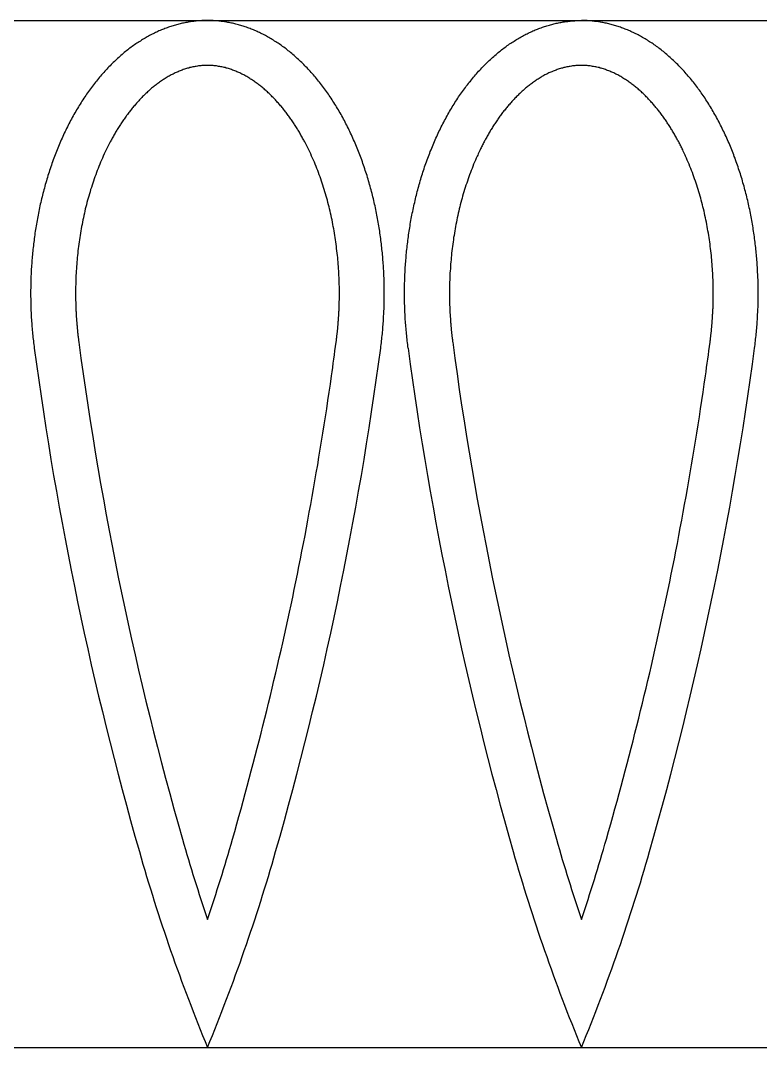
# Model space of a CAD drawing. Extents: x -111 to 2985, y -118 to 122.
# Drawn here: x 63.02 to 71.49, y 17.33 to 29.08 of the extents above; entities that cross this region are included whole.
import ezdxf

# ---------------------------------------------------------------- set-up
doc = ezdxf.new("R2010")
doc.units = 0
doc.layers.add('LAYER_03', color=5, linetype='CONTINUOUS')

msp = doc.modelspace()

# ---------------------------------------------------------------- linework, layer by layer
at = {"layer": 'LAYER_03'}
for points in [[(35.21, 29.081), (86.554, 29.081)], [(67.457, 25.331), (67.455, 25.352), (67.452, 25.372), (67.45, 25.393), (67.447, 25.414), (67.445, 25.434), (67.443, 25.455), (67.441, 25.475), (67.438, 25.496), (67.437, 25.516), (67.435, 25.537), (67.433, 25.557), (67.431, 25.578), (67.43, 25.598), (67.428, 25.618), (67.427, 25.639), (67.425, 25.659), (67.424, 25.679), (67.423, 25.7), (67.422, 25.72), (67.421, 25.74), (67.42, 25.76), (67.419, 25.78), (67.419, 25.8), (67.418, 25.82), (67.417, 25.84), (67.417, 25.86), (67.417, 25.88), (67.416, 25.9), (67.416, 25.919), (67.416, 25.939), (67.416, 25.959), (67.416, 25.978), (67.416, 25.998), (67.416, 26.018), (67.417, 26.038), (67.417, 26.057), (67.417, 26.077), (67.418, 26.097), (67.419, 26.117), (67.419, 26.137), (67.42, 26.157), (67.421, 26.177), (67.422, 26.198), (67.423, 26.218), (67.424, 26.238), (67.425, 26.258), (67.427, 26.278), (67.428, 26.299), (67.429, 26.319), (67.431, 26.34), (67.433, 26.36), (67.434, 26.38), (67.436, 26.401), (67.438, 26.421), (67.44, 26.442), (67.442, 26.462), (67.445, 26.483), (67.447, 26.504), (67.449, 26.524), (67.452, 26.545), (67.454, 26.565), (67.457, 26.586), (67.46, 26.607), (67.463, 26.627), (67.466, 26.648), (67.469, 26.669), (67.472, 26.69), (67.475, 26.71), (67.479, 26.731), (67.482, 26.752), (67.486, 26.772), (67.489, 26.793), (67.493, 26.814), (67.497, 26.835), (67.501, 26.855), (67.505, 26.876), (67.509, 26.897), (67.514, 26.917), (67.518, 26.938), (67.522, 26.959), (67.527, 26.979), (67.532, 27), (67.536, 27.021), (67.541, 27.041), (67.546, 27.062), (67.551, 27.082), (67.557, 27.103), (67.562, 27.123), (67.567, 27.144), (67.573, 27.164), (67.578, 27.185), (67.584, 27.205), (67.59, 27.225), (67.596, 27.246), (67.602, 27.266), (67.608, 27.286), (67.614, 27.306), (67.62, 27.326), (67.627, 27.346), (67.633, 27.366), (67.64, 27.386), (67.646, 27.406), (67.653, 27.426), (67.66, 27.446), (67.667, 27.466), (67.674, 27.486), (67.681, 27.505), (67.689, 27.525), (67.696, 27.544), (67.704, 27.564), (67.711, 27.583), (67.719, 27.602), (67.727, 27.622), (67.735, 27.641), (67.743, 27.66), (67.751, 27.679), (67.759, 27.698), (67.767, 27.717), (67.775, 27.736), (67.784, 27.754), (67.792, 27.773), (67.801, 27.792), (67.81, 27.81), (67.819, 27.828), (67.828, 27.847), (67.837, 27.865), (67.846, 27.883), (67.855, 27.901), (67.864, 27.919), (67.874, 27.937), (67.883, 27.954), (67.893, 27.972), (67.902, 27.989), (67.912, 28.007), (67.922, 28.024), (67.932, 28.041), (67.942, 28.058), (67.952, 28.075), (67.962, 28.092), (67.972, 28.109), (67.982, 28.125), (67.993, 28.142), (68.003, 28.158), (68.014, 28.175), (68.024, 28.191), (68.035, 28.207), (68.046, 28.223), (68.057, 28.238), (68.068, 28.254), (68.079, 28.27), (68.09, 28.285), (68.101, 28.3), (68.112, 28.315), (68.123, 28.33), (68.135, 28.345), (68.146, 28.36), (68.157, 28.375), (68.169, 28.389), (68.181, 28.403), (68.192, 28.418), (68.204, 28.432), (68.216, 28.446), (68.228, 28.459), (68.239, 28.473), (68.251, 28.486), (68.263, 28.5), (68.276, 28.513), (68.288, 28.526), (68.3, 28.539), (68.312, 28.552), (68.324, 28.564), (68.337, 28.577), (68.349, 28.589), (68.361, 28.601), (68.374, 28.613), (68.386, 28.625), (68.399, 28.637), (68.412, 28.648), (68.424, 28.66), (68.437, 28.671), (68.45, 28.682), (68.463, 28.693), (68.475, 28.704), (68.488, 28.715), (68.501, 28.725), (68.514, 28.736), (68.527, 28.746), (68.54, 28.756), (68.553, 28.766), (68.566, 28.775), (68.579, 28.785), (68.592, 28.794), (68.605, 28.804), (68.618, 28.813), (68.632, 28.822), (68.645, 28.83), (68.658, 28.839), (68.671, 28.847), (68.685, 28.856), (68.698, 28.864), (68.711, 28.872), (68.724, 28.88), (68.738, 28.887), (68.751, 28.895), (68.765, 28.902), (68.778, 28.91), (68.791, 28.917), (68.805, 28.924), (68.818, 28.93), (68.831, 28.937), (68.845, 28.943), (68.858, 28.95), (68.872, 28.956), (68.885, 28.962), (68.899, 28.968), (68.912, 28.973), (68.925, 28.979), (68.939, 28.984), (68.952, 28.989), (68.966, 28.994), (68.979, 28.999), (68.993, 29.004), (69.006, 29.009), (69.019, 29.013), (69.033, 29.017), (69.046, 29.022), (69.06, 29.026), (69.073, 29.03), (69.086, 29.033), (69.1, 29.037), (69.113, 29.04), (69.126, 29.044), (69.14, 29.047), (69.153, 29.05), (69.166, 29.053), (69.179, 29.055), (69.193, 29.058), (69.206, 29.06), (69.219, 29.063), (69.232, 29.065), (69.245, 29.067), (69.259, 29.069), (69.272, 29.07), (69.285, 29.072), (69.298, 29.074), (69.311, 29.075), (69.324, 29.076), (69.337, 29.077), (69.35, 29.078), (69.363, 29.079), (69.376, 29.08), (69.388, 29.08), (69.401, 29.081), (69.414, 29.081), (69.427, 29.081), (69.44, 29.081)], [(69.44, 28.567), (69.427, 28.567), (69.414, 28.567), (69.401, 28.566), (69.388, 28.565), (69.376, 28.565), (69.363, 28.563), (69.35, 28.562), (69.337, 28.561), (69.325, 28.559), (69.312, 28.557), (69.299, 28.555), (69.287, 28.553), (69.274, 28.55), (69.262, 28.548), (69.249, 28.545), (69.237, 28.542), (69.224, 28.538), (69.212, 28.535), (69.2, 28.531), (69.187, 28.527), (69.175, 28.524), (69.163, 28.519), (69.151, 28.515), (69.139, 28.511), (69.127, 28.506), (69.115, 28.501), (69.103, 28.496), (69.092, 28.491), (69.08, 28.486), (69.068, 28.481), (69.057, 28.475), (69.045, 28.469), (69.034, 28.463), (69.023, 28.458), (69.011, 28.451), (69, 28.445), (68.989, 28.439), (68.978, 28.432), (68.967, 28.426), (68.956, 28.419), (68.945, 28.412), (68.934, 28.405), (68.924, 28.398), (68.913, 28.391), (68.903, 28.384), (68.892, 28.377), (68.882, 28.369), (68.871, 28.362), (68.861, 28.354), (68.851, 28.346), (68.841, 28.338), (68.831, 28.33), (68.821, 28.322), (68.811, 28.314), (68.801, 28.306), (68.791, 28.298), (68.781, 28.289), (68.772, 28.281), (68.762, 28.272), (68.753, 28.264), (68.743, 28.255), (68.734, 28.246), (68.725, 28.238), (68.716, 28.229), (68.707, 28.22), (68.697, 28.211), (68.689, 28.201), (68.68, 28.192), (68.671, 28.183), (68.662, 28.174), (68.653, 28.164), (68.645, 28.155), (68.636, 28.145), (68.627, 28.136), (68.619, 28.126), (68.611, 28.116), (68.602, 28.106), (68.594, 28.097), (68.586, 28.087), (68.578, 28.077), (68.57, 28.067), (68.562, 28.057), (68.554, 28.047), (68.546, 28.037), (68.538, 28.027), (68.53, 28.016), (68.523, 28.006), (68.515, 27.996), (68.508, 27.985), (68.5, 27.975), (68.493, 27.965), (68.485, 27.954), (68.478, 27.944), (68.471, 27.933), (68.463, 27.923), (68.456, 27.912), (68.449, 27.901), (68.442, 27.891), (68.435, 27.88), (68.428, 27.869), (68.422, 27.858), (68.415, 27.847), (68.408, 27.836), (68.401, 27.825), (68.395, 27.814), (68.388, 27.803), (68.382, 27.792), (68.375, 27.781), (68.369, 27.77), (68.363, 27.759), (68.356, 27.748), (68.35, 27.737), (68.344, 27.725), (68.338, 27.714), (68.332, 27.703), (68.326, 27.692), (68.32, 27.68), (68.314, 27.669), (68.308, 27.657), (68.303, 27.646), (68.297, 27.635), (68.291, 27.623), (68.285, 27.612), (68.28, 27.6), (68.274, 27.588), (68.269, 27.577), (68.263, 27.565), (68.258, 27.554), (68.253, 27.542), (68.247, 27.53), (68.237, 27.507), (68.227, 27.483), (68.217, 27.46), (68.207, 27.436), (68.197, 27.412), (68.188, 27.389), (68.178, 27.365), (68.169, 27.341), (68.16, 27.317), (68.152, 27.293), (68.143, 27.269), (68.135, 27.244), (68.127, 27.22), (68.119, 27.196), (68.111, 27.171), (68.103, 27.147), (68.096, 27.122), (68.088, 27.098), (68.081, 27.073), (68.074, 27.049), (68.067, 27.024), (68.061, 26.999), (68.054, 26.974), (68.048, 26.949), (68.042, 26.925), (68.036, 26.9), (68.03, 26.875), (68.025, 26.85), (68.02, 26.825), (68.014, 26.8), (68.009, 26.774), (68.004, 26.749), (68, 26.724), (67.995, 26.699), (67.991, 26.674), (67.986, 26.648), (67.982, 26.623), (67.978, 26.598), (67.975, 26.572), (67.971, 26.547), (67.968, 26.522), (67.964, 26.496), (67.961, 26.471), (67.958, 26.445), (67.955, 26.42), (67.953, 26.394), (67.95, 26.369), (67.948, 26.343), (67.945, 26.318), (67.943, 26.292), (67.941, 26.267), (67.94, 26.241), (67.938, 26.216), (67.936, 26.19), (67.935, 26.165), (67.934, 26.139), (67.933, 26.113), (67.932, 26.088), (67.931, 26.062), (67.931, 26.037), (67.93, 26.011), (67.93, 25.985), (67.93, 25.96)], [(67.93, 25.96), (67.93, 25.951), (67.93, 25.943), (67.93, 25.934), (67.93, 25.925), (67.93, 25.917), (67.93, 25.908), (67.931, 25.899), (67.931, 25.891), (67.931, 25.882), (67.931, 25.873), (67.931, 25.865), (67.931, 25.856), (67.932, 25.847), (67.932, 25.838), (67.932, 25.829), (67.932, 25.821), (67.933, 25.812), (67.933, 25.803), (67.933, 25.794), (67.934, 25.785), (67.934, 25.776), (67.935, 25.767), (67.935, 25.758), (67.935, 25.749), (67.936, 25.74), (67.936, 25.731), (67.937, 25.723), (67.937, 25.714), (67.938, 25.705), (67.938, 25.696), (67.939, 25.687), (67.94, 25.678), (67.94, 25.669), (67.941, 25.66), (67.941, 25.651), (67.942, 25.642), (67.943, 25.633), (67.943, 25.624), (67.944, 25.615), (67.945, 25.606), (67.946, 25.598), (67.946, 25.589), (67.947, 25.58), (67.948, 25.571), (67.949, 25.562), (67.95, 25.553), (67.95, 25.545), (67.951, 25.536), (67.952, 25.527), (67.953, 25.518), (67.954, 25.51), (67.955, 25.501), (67.956, 25.492), (67.957, 25.484), (67.958, 25.475), (67.959, 25.467), (67.96, 25.458), (67.961, 25.45), (67.962, 25.441), (67.963, 25.433), (67.964, 25.424), (67.965, 25.416), (67.966, 25.407), (67.967, 25.399)], [(52.325, 17.329), (60.882, 17.329), (84.732, 17.329)], [(60.882, 17.329), (69.44, 17.329)], [(69.44, 17.329), (77.997, 17.329)]]:
    msp.add_lwpolyline(points, dxfattribs=at)
for points in [[(65.161, 17.329, 0.028059), (65.941, 19.571, 0.036624), (67.143, 25.331), (67.146, 25.352), (67.148, 25.372), (67.151, 25.393), (67.153, 25.414), (67.156, 25.434), (67.158, 25.455), (67.16, 25.475), (67.162, 25.496), (67.164, 25.516), (67.166, 25.537), (67.168, 25.557), (67.169, 25.578), (67.171, 25.598), (67.172, 25.618), (67.174, 25.639), (67.175, 25.659), (67.176, 25.679), (67.177, 25.7), (67.178, 25.72), (67.179, 25.74), (67.18, 25.76), (67.181, 25.78), (67.182, 25.8), (67.182, 25.82), (67.183, 25.84), (67.183, 25.86), (67.184, 25.88), (67.184, 25.9), (67.184, 25.919), (67.184, 25.939), (67.184, 25.959), (67.184, 25.978), (67.184, 25.998), (67.184, 26.018), (67.184, 26.038), (67.183, 26.057), (67.183, 26.077), (67.183, 26.097), (67.182, 26.117), (67.181, 26.137), (67.18, 26.157), (67.18, 26.177), (67.179, 26.198), (67.178, 26.218), (67.176, 26.238), (67.175, 26.258), (67.174, 26.278), (67.172, 26.299), (67.171, 26.319), (67.169, 26.34), (67.168, 26.36), (67.166, 26.38), (67.164, 26.401), (67.162, 26.421), (67.16, 26.442), (67.158, 26.462), (67.156, 26.483), (67.154, 26.504), (67.151, 26.524), (67.149, 26.545), (67.146, 26.565), (67.143, 26.586), (67.141, 26.607), (67.138, 26.627), (67.135, 26.648), (67.132, 26.669), (67.128, 26.69), (67.125, 26.71), (67.122, 26.731), (67.118, 26.752), (67.115, 26.772), (67.111, 26.793), (67.107, 26.814), (67.103, 26.835), (67.099, 26.855), (67.095, 26.876), (67.091, 26.897), (67.087, 26.917), (67.083, 26.938), (67.078, 26.959), (67.073, 26.979), (67.069, 27), (67.064, 27.021), (67.059, 27.041), (67.054, 27.062), (67.049, 27.082), (67.044, 27.103), (67.039, 27.123), (67.033, 27.144), (67.028, 27.164), (67.022, 27.185), (67.016, 27.205), (67.011, 27.225), (67.005, 27.246), (66.999, 27.266), (66.993, 27.286), (66.987, 27.306), (66.98, 27.326), (66.974, 27.346), (66.967, 27.366), (66.961, 27.386), (66.954, 27.406), (66.947, 27.426), (66.94, 27.446), (66.933, 27.466), (66.926, 27.486), (66.919, 27.505), (66.912, 27.525), (66.904, 27.544), (66.897, 27.564), (66.889, 27.583), (66.882, 27.602), (66.874, 27.622), (66.866, 27.641), (66.858, 27.66), (66.85, 27.679), (66.842, 27.698), (66.833, 27.717), (66.825, 27.736), (66.817, 27.754), (66.808, 27.773), (66.799, 27.792), (66.791, 27.81), (66.782, 27.828), (66.773, 27.847), (66.764, 27.865), (66.755, 27.883), (66.746, 27.901), (66.736, 27.919), (66.727, 27.937), (66.717, 27.954), (66.708, 27.972), (66.698, 27.989), (66.689, 28.007), (66.679, 28.024), (66.669, 28.041), (66.659, 28.058), (66.649, 28.075), (66.639, 28.092), (66.628, 28.109), (66.618, 28.125), (66.608, 28.142), (66.597, 28.158), (66.587, 28.175), (66.576, 28.191), (66.565, 28.207), (66.555, 28.223), (66.544, 28.238), (66.533, 28.254), (66.522, 28.27), (66.511, 28.285), (66.5, 28.3), (66.489, 28.315), (66.477, 28.33), (66.466, 28.345), (66.455, 28.36), (66.443, 28.375), (66.432, 28.389), (66.42, 28.403), (66.408, 28.418), (66.397, 28.432), (66.385, 28.446), (66.373, 28.459), (66.361, 28.473), (66.349, 28.486), (66.337, 28.5), (66.325, 28.513), (66.313, 28.526), (66.301, 28.539), (66.288, 28.552), (66.276, 28.564), (66.264, 28.577), (66.251, 28.589), (66.239, 28.601), (66.227, 28.613), (66.214, 28.625), (66.201, 28.637), (66.189, 28.648), (66.176, 28.66), (66.163, 28.671), (66.151, 28.682), (66.138, 28.693), (66.125, 28.704), (66.112, 28.715), (66.099, 28.725), (66.086, 28.736), (66.074, 28.746), (66.061, 28.756), (66.048, 28.766), (66.034, 28.775), (66.021, 28.785), (66.008, 28.794), (65.995, 28.804), (65.982, 28.813), (65.969, 28.822), (65.956, 28.83), (65.942, 28.839), (65.929, 28.847), (65.916, 28.856), (65.903, 28.864), (65.889, 28.872), (65.876, 28.88), (65.863, 28.887), (65.849, 28.895), (65.836, 28.902), (65.823, 28.91), (65.809, 28.917), (65.796, 28.924), (65.782, 28.93), (65.769, 28.937), (65.756, 28.943), (65.742, 28.95), (65.729, 28.956), (65.715, 28.962), (65.702, 28.968), (65.688, 28.973), (65.675, 28.979), (65.662, 28.984), (65.648, 28.989), (65.635, 28.994), (65.621, 28.999), (65.608, 29.004), (65.594, 29.009), (65.581, 29.013), (65.568, 29.017), (65.554, 29.022), (65.541, 29.026), (65.528, 29.03), (65.514, 29.033), (65.501, 29.037), (65.487, 29.04), (65.474, 29.044), (65.461, 29.047), (65.448, 29.05), (65.434, 29.053), (65.421, 29.055), (65.408, 29.058), (65.395, 29.06), (65.381, 29.063), (65.368, 29.065), (65.355, 29.067), (65.342, 29.069), (65.329, 29.07), (65.316, 29.072), (65.303, 29.074), (65.29, 29.075), (65.277, 29.076), (65.264, 29.077), (65.251, 29.078), (65.238, 29.079), (65.225, 29.08), (65.212, 29.08), (65.199, 29.081), (65.186, 29.081), (65.174, 29.081), (65.161, 29.081), (65.148, 29.081), (65.135, 29.081), (65.123, 29.081), (65.11, 29.08), (65.097, 29.08), (65.084, 29.079), (65.071, 29.078), (65.058, 29.077), (65.045, 29.076), (65.032, 29.075), (65.019, 29.074), (65.006, 29.072), (64.993, 29.07), (64.98, 29.069), (64.967, 29.067), (64.954, 29.065), (64.94, 29.063), (64.927, 29.06), (64.914, 29.058), (64.901, 29.055), (64.887, 29.053), (64.874, 29.05), (64.861, 29.047), (64.848, 29.044), (64.834, 29.04), (64.821, 29.037), (64.808, 29.033), (64.794, 29.03), (64.781, 29.026), (64.767, 29.022), (64.754, 29.017), (64.741, 29.013), (64.727, 29.009), (64.714, 29.004), (64.7, 28.999), (64.687, 28.994), (64.674, 28.989), (64.66, 28.984), (64.647, 28.979), (64.633, 28.973), (64.62, 28.968), (64.606, 28.962), (64.593, 28.956), (64.58, 28.95), (64.566, 28.943), (64.553, 28.937), (64.539, 28.93), (64.526, 28.924), (64.513, 28.917), (64.499, 28.91), (64.486, 28.902), (64.472, 28.895), (64.459, 28.887), (64.446, 28.88), (64.432, 28.872), (64.419, 28.864), (64.406, 28.856), (64.393, 28.847), (64.379, 28.839), (64.366, 28.83), (64.353, 28.822), (64.34, 28.813), (64.327, 28.804), (64.313, 28.794), (64.3, 28.785), (64.287, 28.775), (64.274, 28.766), (64.261, 28.756), (64.248, 28.746), (64.235, 28.736), (64.222, 28.725), (64.209, 28.715), (64.197, 28.704), (64.184, 28.693), (64.171, 28.682), (64.158, 28.671), (64.146, 28.66), (64.133, 28.648), (64.12, 28.637), (64.108, 28.625), (64.095, 28.613), (64.083, 28.601), (64.07, 28.589), (64.058, 28.577), (64.046, 28.564), (64.033, 28.552), (64.021, 28.539), (64.009, 28.526), (63.997, 28.513), (63.985, 28.5), (63.973, 28.486), (63.961, 28.473), (63.949, 28.459), (63.937, 28.446), (63.925, 28.432), (63.913, 28.418), (63.902, 28.403), (63.89, 28.389), (63.879, 28.375), (63.867, 28.36), (63.856, 28.345), (63.844, 28.33), (63.833, 28.315), (63.822, 28.3), (63.811, 28.285), (63.8, 28.27), (63.789, 28.254), (63.778, 28.238), (63.767, 28.223), (63.756, 28.207), (63.746, 28.191), (63.735, 28.175), (63.724, 28.158), (63.714, 28.142), (63.704, 28.125), (63.693, 28.109), (63.683, 28.092), (63.673, 28.075), (63.663, 28.058), (63.653, 28.041), (63.643, 28.024), (63.633, 28.007), (63.624, 27.989), (63.614, 27.972), (63.604, 27.954), (63.595, 27.937), (63.586, 27.919), (63.576, 27.901), (63.567, 27.883), (63.558, 27.865), (63.549, 27.847), (63.54, 27.828), (63.531, 27.81), (63.522, 27.792), (63.514, 27.773), (63.505, 27.754), (63.497, 27.736), (63.488, 27.717), (63.48, 27.698), (63.472, 27.679), (63.464, 27.66), (63.456, 27.641), (63.448, 27.622), (63.44, 27.602), (63.433, 27.583), (63.425, 27.564), (63.417, 27.544), (63.41, 27.525), (63.403, 27.505), (63.396, 27.486), (63.388, 27.466), (63.381, 27.446), (63.375, 27.426), (63.368, 27.406), (63.361, 27.386), (63.354, 27.366), (63.348, 27.346), (63.342, 27.326), (63.335, 27.306), (63.329, 27.286), (63.323, 27.266), (63.317, 27.246), (63.311, 27.225), (63.305, 27.205), (63.3, 27.185), (63.294, 27.164), (63.289, 27.144), (63.283, 27.123), (63.278, 27.103), (63.273, 27.082), (63.268, 27.062), (63.263, 27.041), (63.258, 27.021), (63.253, 27), (63.248, 26.979), (63.244, 26.959), (63.239, 26.938), (63.235, 26.917), (63.231, 26.897), (63.226, 26.876), (63.222, 26.855), (63.218, 26.835), (63.215, 26.814), (63.211, 26.793), (63.207, 26.772), (63.204, 26.752), (63.2, 26.731), (63.197, 26.71), (63.193, 26.69), (63.19, 26.669), (63.187, 26.648), (63.184, 26.627), (63.181, 26.607), (63.178, 26.586), (63.176, 26.565), (63.173, 26.545), (63.171, 26.524), (63.168, 26.504), (63.166, 26.483), (63.164, 26.462), (63.162, 26.442), (63.16, 26.421), (63.158, 26.401), (63.156, 26.38), (63.154, 26.36), (63.152, 26.34), (63.151, 26.319), (63.149, 26.299), (63.148, 26.278), (63.147, 26.258), (63.145, 26.238), (63.144, 26.218), (63.143, 26.198), (63.142, 26.177), (63.141, 26.157), (63.141, 26.137), (63.14, 26.117), (63.139, 26.097), (63.139, 26.077), (63.138, 26.057), (63.138, 26.038), (63.138, 26.018), (63.137, 25.998), (63.137, 25.978), (63.137, 25.959), (63.137, 25.939), (63.137, 25.919), (63.138, 25.9), (63.138, 25.88), (63.138, 25.86), (63.139, 25.84), (63.139, 25.82), (63.14, 25.8), (63.141, 25.78), (63.141, 25.76), (63.142, 25.74), (63.143, 25.72), (63.144, 25.7), (63.145, 25.679), (63.147, 25.659), (63.148, 25.639), (63.149, 25.618), (63.151, 25.598), (63.152, 25.578), (63.154, 25.557), (63.156, 25.537), (63.158, 25.516), (63.16, 25.496), (63.162, 25.475), (63.164, 25.455), (63.166, 25.434), (63.168, 25.414), (63.171, 25.393), (63.173, 25.372), (63.176, 25.352), (63.179, 25.331, 0.036624), (64.381, 19.571, 0.028059)], [(65.161, 18.795, 0.011639), (65.447, 19.712), (65.472, 19.8), (65.496, 19.887), (65.521, 19.974), (65.545, 20.061), (65.569, 20.147), (65.593, 20.234), (65.616, 20.321), (65.639, 20.407), (65.662, 20.494), (65.685, 20.58), (65.708, 20.666), (65.73, 20.753), (65.752, 20.839), (65.774, 20.925), (65.796, 21.011), (65.818, 21.098), (65.839, 21.184), (65.86, 21.27), (65.881, 21.356), (65.902, 21.443), (65.922, 21.529), (65.943, 21.615), (65.963, 21.702), (65.983, 21.788), (66.003, 21.875), (66.022, 21.961), (66.042, 22.048), (66.061, 22.135), (66.08, 22.222), (66.099, 22.309), (66.117, 22.396), (66.136, 22.483), (66.154, 22.571), (66.172, 22.658), (66.19, 22.746), (66.208, 22.834), (66.225, 22.922), (66.242, 23.01), (66.26, 23.098), (66.277, 23.187), (66.293, 23.276), (66.31, 23.365), (66.326, 23.454), (66.343, 23.543), (66.359, 23.633), (66.375, 23.723), (66.391, 23.813), (66.406, 23.904), (66.422, 23.995), (66.437, 24.086), (66.452, 24.177), (66.467, 24.269), (66.482, 24.361), (66.496, 24.453), (66.511, 24.546), (66.525, 24.639), (66.539, 24.733), (66.553, 24.827), (66.567, 24.921), (66.581, 25.016), (66.587, 25.063), (66.594, 25.111), (66.601, 25.159), (66.607, 25.207), (66.614, 25.254), (66.62, 25.303), (66.627, 25.351), (66.633, 25.399), (66.635, 25.408), (66.636, 25.417), (66.637, 25.426), (66.638, 25.435), (66.639, 25.444), (66.64, 25.453), (66.641, 25.462), (66.642, 25.47), (66.643, 25.479), (66.644, 25.488), (66.645, 25.497), (66.646, 25.506), (66.647, 25.515), (66.648, 25.524), (66.649, 25.533), (66.65, 25.542), (66.651, 25.55), (66.652, 25.559), (66.652, 25.568), (66.653, 25.577), (66.654, 25.586), (66.655, 25.595), (66.656, 25.604), (66.656, 25.612), (66.657, 25.621), (66.658, 25.63), (66.658, 25.639), (66.659, 25.648), (66.66, 25.656), (66.66, 25.665), (66.661, 25.674), (66.661, 25.683), (66.662, 25.692), (66.663, 25.7), (66.663, 25.709), (66.664, 25.718), (66.664, 25.727), (66.664, 25.735), (66.665, 25.744), (66.665, 25.753), (66.666, 25.762), (66.666, 25.77), (66.667, 25.779), (66.667, 25.788), (66.667, 25.796), (66.668, 25.805), (66.668, 25.814), (66.668, 25.822), (66.668, 25.831), (66.669, 25.84), (66.669, 25.848), (66.669, 25.857), (66.669, 25.866), (66.669, 25.874), (66.67, 25.883), (66.67, 25.891), (66.67, 25.9), (66.67, 25.908), (66.67, 25.917), (66.67, 25.926), (66.67, 25.934), (66.67, 25.943), (66.67, 25.951), (66.67, 25.96), (66.67, 25.985), (66.67, 26.011), (66.67, 26.037), (66.669, 26.062), (66.668, 26.088), (66.668, 26.113), (66.667, 26.139), (66.665, 26.165), (66.664, 26.19), (66.663, 26.216), (66.661, 26.241), (66.659, 26.267), (66.657, 26.292), (66.655, 26.318), (66.653, 26.343), (66.651, 26.369), (66.648, 26.394), (66.645, 26.42), (66.642, 26.445), (66.639, 26.471), (66.636, 26.496), (66.633, 26.522), (66.629, 26.547), (66.626, 26.572), (66.622, 26.598), (66.618, 26.623), (66.614, 26.648), (66.61, 26.674), (66.605, 26.699), (66.601, 26.724), (66.596, 26.749), (66.591, 26.774), (66.586, 26.8), (66.581, 26.825), (66.576, 26.85), (66.57, 26.875), (66.564, 26.9), (66.558, 26.925), (66.552, 26.949), (66.546, 26.974), (66.54, 26.999), (66.533, 27.024), (66.526, 27.049), (66.519, 27.073), (66.512, 27.098), (66.505, 27.122), (66.497, 27.147), (66.49, 27.171), (66.482, 27.196), (66.474, 27.22), (66.466, 27.244), (66.457, 27.269), (66.449, 27.293), (66.44, 27.317), (66.431, 27.341), (66.422, 27.365), (66.413, 27.389), (66.403, 27.412), (66.394, 27.436), (66.384, 27.46), (66.374, 27.483), (66.363, 27.507), (66.353, 27.53), (66.342, 27.554), (66.332, 27.577), (66.321, 27.6), (66.309, 27.623), (66.298, 27.646), (66.286, 27.669), (66.275, 27.692), (66.269, 27.703), (66.263, 27.714), (66.256, 27.725), (66.25, 27.737), (66.244, 27.748), (66.238, 27.759), (66.231, 27.77), (66.225, 27.781), (66.219, 27.792), (66.212, 27.803), (66.206, 27.814), (66.199, 27.825), (66.192, 27.836), (66.186, 27.847), (66.179, 27.858), (66.172, 27.869), (66.165, 27.88), (66.158, 27.891), (66.151, 27.901), (66.144, 27.912), (66.137, 27.923), (66.13, 27.933), (66.123, 27.944), (66.115, 27.954), (66.108, 27.965), (66.1, 27.975), (66.093, 27.986), (66.085, 27.996), (66.078, 28.006), (66.07, 28.016), (66.062, 28.027), (66.055, 28.037), (66.047, 28.047), (66.039, 28.057), (66.031, 28.067), (66.023, 28.077), (66.015, 28.087), (66.006, 28.097), (65.998, 28.107), (65.99, 28.116), (65.981, 28.126), (65.973, 28.136), (65.964, 28.145), (65.956, 28.155), (65.947, 28.164), (65.939, 28.174), (65.93, 28.183), (65.921, 28.192), (65.912, 28.201), (65.903, 28.21), (65.894, 28.22), (65.885, 28.228), (65.876, 28.237), (65.866, 28.246), (65.857, 28.255), (65.848, 28.264), (65.838, 28.272), (65.829, 28.281), (65.819, 28.289), (65.809, 28.298), (65.8, 28.306), (65.79, 28.314), (65.78, 28.322), (65.77, 28.33), (65.76, 28.338), (65.75, 28.346), (65.739, 28.354), (65.729, 28.362), (65.719, 28.369), (65.708, 28.377), (65.698, 28.384), (65.687, 28.391), (65.677, 28.398), (65.666, 28.405), (65.655, 28.412), (65.644, 28.419), (65.633, 28.426), (65.622, 28.432), (65.611, 28.439), (65.6, 28.445), (65.589, 28.451), (65.578, 28.458), (65.566, 28.464), (65.555, 28.469), (65.544, 28.475), (65.532, 28.481), (65.52, 28.486), (65.509, 28.491), (65.497, 28.496), (65.485, 28.501), (65.473, 28.506), (65.461, 28.511), (65.449, 28.515), (65.437, 28.519), (65.425, 28.524), (65.413, 28.527), (65.401, 28.531), (65.388, 28.535), (65.376, 28.538), (65.364, 28.542), (65.351, 28.545), (65.339, 28.548), (65.326, 28.55), (65.314, 28.553), (65.301, 28.555), (65.288, 28.557), (65.276, 28.559), (65.263, 28.561), (65.25, 28.562), (65.238, 28.563), (65.225, 28.565), (65.212, 28.565), (65.199, 28.566), (65.186, 28.567), (65.174, 28.567), (65.161, 28.567), (65.148, 28.567), (65.135, 28.567), (65.122, 28.566), (65.11, 28.565), (65.097, 28.565), (65.084, 28.563), (65.071, 28.562), (65.059, 28.561), (65.046, 28.559), (65.033, 28.557), (65.021, 28.555), (65.008, 28.553), (64.995, 28.55), (64.983, 28.548), (64.97, 28.545), (64.958, 28.542), (64.946, 28.538), (64.933, 28.535), (64.921, 28.531), (64.909, 28.527), (64.897, 28.524), (64.884, 28.519), (64.872, 28.515), (64.86, 28.511), (64.848, 28.506), (64.837, 28.501), (64.825, 28.496), (64.813, 28.491), (64.801, 28.486), (64.79, 28.481), (64.778, 28.475), (64.767, 28.469), (64.755, 28.463), (64.744, 28.458), (64.733, 28.451), (64.721, 28.445), (64.71, 28.439), (64.699, 28.432), (64.688, 28.426), (64.677, 28.419), (64.666, 28.412), (64.656, 28.405), (64.645, 28.398), (64.634, 28.391), (64.624, 28.384), (64.613, 28.377), (64.603, 28.369), (64.593, 28.362), (64.582, 28.354), (64.572, 28.346), (64.562, 28.338), (64.552, 28.33), (64.542, 28.322), (64.532, 28.314), (64.522, 28.306), (64.512, 28.298), (64.503, 28.289), (64.493, 28.281), (64.484, 28.272), (64.474, 28.264), (64.465, 28.255), (64.455, 28.246), (64.446, 28.238), (64.437, 28.229), (64.428, 28.22), (64.419, 28.211), (64.41, 28.201), (64.401, 28.192), (64.392, 28.183), (64.383, 28.174), (64.375, 28.164), (64.366, 28.155), (64.357, 28.145), (64.349, 28.136), (64.34, 28.126), (64.332, 28.116), (64.324, 28.106), (64.315, 28.097), (64.307, 28.087), (64.299, 28.077), (64.291, 28.067), (64.283, 28.057), (64.275, 28.047), (64.267, 28.037), (64.259, 28.027), (64.252, 28.016), (64.244, 28.006), (64.236, 27.996), (64.229, 27.985), (64.221, 27.975), (64.214, 27.965), (64.207, 27.954), (64.199, 27.944), (64.192, 27.933), (64.185, 27.923), (64.178, 27.912), (64.171, 27.901), (64.164, 27.891), (64.157, 27.88), (64.15, 27.869), (64.143, 27.858), (64.136, 27.847), (64.129, 27.836), (64.123, 27.825), (64.116, 27.814), (64.11, 27.803), (64.103, 27.792), (64.097, 27.781), (64.09, 27.77), (64.084, 27.759), (64.078, 27.748), (64.072, 27.737), (64.065, 27.725), (64.059, 27.714), (64.053, 27.703), (64.047, 27.692), (64.035, 27.669), (64.024, 27.646), (64.012, 27.623), (64.001, 27.6), (63.99, 27.577), (63.979, 27.554), (63.969, 27.53), (63.958, 27.507), (63.948, 27.483), (63.938, 27.46), (63.928, 27.436), (63.919, 27.412), (63.909, 27.389), (63.9, 27.365), (63.891, 27.341), (63.882, 27.317), (63.873, 27.293), (63.864, 27.269), (63.856, 27.244), (63.848, 27.22), (63.84, 27.196), (63.832, 27.171), (63.824, 27.147), (63.817, 27.122), (63.81, 27.098), (63.802, 27.073), (63.795, 27.049), (63.789, 27.024), (63.782, 26.999), (63.776, 26.974), (63.769, 26.949), (63.763, 26.925), (63.757, 26.9), (63.752, 26.875), (63.746, 26.85), (63.741, 26.825), (63.736, 26.8), (63.731, 26.774), (63.726, 26.749), (63.721, 26.724), (63.716, 26.699), (63.712, 26.674), (63.708, 26.648), (63.704, 26.623), (63.7, 26.598), (63.696, 26.572), (63.692, 26.547), (63.689, 26.522), (63.686, 26.496), (63.682, 26.471), (63.679, 26.445), (63.677, 26.42), (63.674, 26.394), (63.671, 26.369), (63.669, 26.343), (63.667, 26.318), (63.665, 26.292), (63.663, 26.267), (63.661, 26.241), (63.659, 26.216), (63.658, 26.19), (63.656, 26.165), (63.655, 26.139), (63.654, 26.113), (63.653, 26.088), (63.653, 26.062), (63.652, 26.037), (63.652, 26.011), (63.652, 25.985), (63.651, 25.96), (63.651, 25.951), (63.651, 25.943), (63.652, 25.934), (63.652, 25.925), (63.652, 25.917), (63.652, 25.908), (63.652, 25.899), (63.652, 25.891), (63.652, 25.882), (63.652, 25.873), (63.653, 25.865), (63.653, 25.856), (63.653, 25.847), (63.653, 25.838), (63.653, 25.829), (63.654, 25.821), (63.654, 25.812), (63.654, 25.803), (63.655, 25.794), (63.655, 25.785), (63.655, 25.776), (63.656, 25.767), (63.656, 25.758), (63.657, 25.749), (63.657, 25.74), (63.658, 25.731), (63.658, 25.723), (63.659, 25.714), (63.659, 25.705), (63.66, 25.696), (63.66, 25.687), (63.661, 25.678), (63.661, 25.669), (63.662, 25.66), (63.663, 25.651), (63.663, 25.642), (63.664, 25.633), (63.665, 25.624), (63.665, 25.615), (63.666, 25.606), (63.667, 25.598), (63.668, 25.589), (63.668, 25.58), (63.669, 25.571), (63.67, 25.562), (63.671, 25.553), (63.672, 25.545), (63.673, 25.536), (63.673, 25.527), (63.674, 25.518), (63.675, 25.51), (63.676, 25.501), (63.677, 25.492), (63.678, 25.484), (63.679, 25.475), (63.68, 25.467), (63.681, 25.458), (63.682, 25.45), (63.683, 25.441), (63.684, 25.433), (63.685, 25.424), (63.686, 25.416), (63.687, 25.407), (63.688, 25.399, 0.036624), (64.875, 19.712, 0.011639)]]:
    msp.add_lwpolyline(points, format="xyb", close=True, dxfattribs=at)
for points in [[(69.44, 17.329, 0.028059), (70.22, 19.571, 0.036624), (71.422, 25.331), (71.424, 25.352), (71.427, 25.372), (71.43, 25.393), (71.432, 25.414), (71.434, 25.434), (71.437, 25.455), (71.439, 25.475), (71.441, 25.496), (71.443, 25.516), (71.445, 25.537), (71.446, 25.557), (71.448, 25.578), (71.45, 25.598), (71.451, 25.618), (71.452, 25.639), (71.454, 25.659), (71.455, 25.679), (71.456, 25.7), (71.457, 25.72), (71.458, 25.74), (71.459, 25.76), (71.46, 25.78), (71.461, 25.8), (71.461, 25.82), (71.462, 25.84), (71.462, 25.86), (71.463, 25.88), (71.463, 25.9), (71.463, 25.919), (71.463, 25.939), (71.463, 25.959), (71.463, 25.978), (71.463, 25.998), (71.463, 26.018), (71.463, 26.038), (71.462, 26.057), (71.462, 26.077), (71.461, 26.097), (71.461, 26.117), (71.46, 26.137), (71.459, 26.157), (71.458, 26.177), (71.457, 26.198), (71.456, 26.218), (71.455, 26.238), (71.454, 26.258), (71.453, 26.278), (71.451, 26.299), (71.45, 26.319), (71.448, 26.34), (71.446, 26.36), (71.445, 26.38), (71.443, 26.401), (71.441, 26.421), (71.439, 26.442), (71.437, 26.462), (71.435, 26.483), (71.432, 26.504), (71.43, 26.524), (71.427, 26.545), (71.425, 26.565), (71.422, 26.586), (71.419, 26.607), (71.416, 26.627), (71.413, 26.648), (71.41, 26.669), (71.407, 26.69), (71.404, 26.71), (71.4, 26.731), (71.397, 26.752), (71.393, 26.772), (71.39, 26.793), (71.386, 26.814), (71.382, 26.835), (71.378, 26.855), (71.374, 26.876), (71.37, 26.897), (71.366, 26.917), (71.361, 26.938), (71.357, 26.959), (71.352, 26.979), (71.348, 27), (71.343, 27.021), (71.338, 27.041), (71.333, 27.062), (71.328, 27.082), (71.323, 27.103), (71.317, 27.123), (71.312, 27.144), (71.306, 27.164), (71.301, 27.185), (71.295, 27.205), (71.289, 27.225), (71.284, 27.246), (71.278, 27.266), (71.271, 27.286), (71.265, 27.306), (71.259, 27.326), (71.253, 27.346), (71.246, 27.366), (71.239, 27.386), (71.233, 27.406), (71.226, 27.426), (71.219, 27.446), (71.212, 27.466), (71.205, 27.486), (71.198, 27.505), (71.19, 27.525), (71.183, 27.544), (71.176, 27.564), (71.168, 27.583), (71.16, 27.602), (71.152, 27.622), (71.145, 27.641), (71.137, 27.66), (71.129, 27.679), (71.12, 27.698), (71.112, 27.717), (71.104, 27.736), (71.095, 27.754), (71.087, 27.773), (71.078, 27.792), (71.069, 27.81), (71.06, 27.828), (71.052, 27.847), (71.043, 27.865), (71.033, 27.883), (71.024, 27.901), (71.015, 27.919), (71.006, 27.937), (70.996, 27.954), (70.987, 27.972), (70.977, 27.989), (70.967, 28.007), (70.957, 28.024), (70.948, 28.041), (70.938, 28.058), (70.928, 28.075), (70.917, 28.092), (70.907, 28.109), (70.897, 28.125), (70.886, 28.142), (70.876, 28.158), (70.865, 28.175), (70.855, 28.191), (70.844, 28.207), (70.833, 28.223), (70.823, 28.238), (70.812, 28.254), (70.801, 28.27), (70.79, 28.285), (70.778, 28.3), (70.767, 28.315), (70.756, 28.33), (70.745, 28.345), (70.733, 28.36), (70.722, 28.375), (70.71, 28.389), (70.699, 28.403), (70.687, 28.418), (70.675, 28.432), (70.663, 28.446), (70.652, 28.459), (70.64, 28.473), (70.628, 28.486), (70.616, 28.5), (70.604, 28.513), (70.592, 28.526), (70.579, 28.539), (70.567, 28.552), (70.555, 28.564), (70.543, 28.577), (70.53, 28.589), (70.518, 28.601), (70.505, 28.613), (70.493, 28.625), (70.48, 28.637), (70.468, 28.648), (70.455, 28.66), (70.442, 28.671), (70.429, 28.682), (70.417, 28.693), (70.404, 28.704), (70.391, 28.715), (70.378, 28.725), (70.365, 28.736), (70.352, 28.746), (70.339, 28.756), (70.326, 28.766), (70.313, 28.775), (70.3, 28.785), (70.287, 28.794), (70.274, 28.804), (70.261, 28.813), (70.248, 28.822), (70.234, 28.83), (70.221, 28.839), (70.208, 28.847), (70.195, 28.856), (70.181, 28.864), (70.168, 28.872), (70.155, 28.88), (70.141, 28.887), (70.128, 28.895), (70.115, 28.902), (70.101, 28.91), (70.088, 28.917), (70.075, 28.924), (70.061, 28.93), (70.048, 28.937), (70.034, 28.943), (70.021, 28.95), (70.007, 28.956), (69.994, 28.962), (69.981, 28.968), (69.967, 28.973), (69.954, 28.979), (69.94, 28.984), (69.927, 28.989), (69.913, 28.994), (69.9, 28.999), (69.887, 29.004), (69.873, 29.009), (69.86, 29.013), (69.846, 29.017), (69.833, 29.022), (69.82, 29.026), (69.806, 29.03), (69.793, 29.033), (69.78, 29.037), (69.766, 29.04), (69.753, 29.044), (69.74, 29.047), (69.726, 29.05), (69.713, 29.053), (69.7, 29.055), (69.687, 29.058), (69.673, 29.06), (69.66, 29.063), (69.647, 29.065), (69.634, 29.067), (69.621, 29.069), (69.608, 29.07), (69.594, 29.072), (69.581, 29.074), (69.568, 29.075), (69.555, 29.076), (69.542, 29.077), (69.529, 29.078), (69.517, 29.079), (69.504, 29.08), (69.491, 29.08), (69.478, 29.081), (69.465, 29.081), (69.452, 29.081), (69.44, 29.081)], [(69.44, 18.795, 0.011639), (69.726, 19.712), (69.751, 19.8), (69.775, 19.887), (69.8, 19.974), (69.824, 20.061), (69.848, 20.147), (69.871, 20.234), (69.895, 20.321), (69.918, 20.407), (69.941, 20.494), (69.964, 20.58), (69.987, 20.666), (70.009, 20.753), (70.031, 20.839), (70.053, 20.925), (70.075, 21.011), (70.096, 21.098), (70.118, 21.184), (70.139, 21.27), (70.16, 21.356), (70.181, 21.443), (70.201, 21.529), (70.222, 21.615), (70.242, 21.702), (70.262, 21.788), (70.281, 21.875), (70.301, 21.961), (70.32, 22.048), (70.339, 22.135), (70.358, 22.222), (70.377, 22.309), (70.396, 22.396), (70.414, 22.483), (70.433, 22.571), (70.451, 22.658), (70.469, 22.746), (70.486, 22.834), (70.504, 22.922), (70.521, 23.01), (70.538, 23.098), (70.555, 23.187), (70.572, 23.276), (70.589, 23.365), (70.605, 23.454), (70.621, 23.543), (70.638, 23.633), (70.654, 23.723), (70.669, 23.813), (70.685, 23.904), (70.7, 23.995), (70.716, 24.086), (70.731, 24.177), (70.746, 24.269), (70.76, 24.361), (70.775, 24.453), (70.79, 24.546), (70.804, 24.639), (70.818, 24.733), (70.832, 24.827), (70.846, 24.921), (70.859, 25.016), (70.866, 25.063), (70.873, 25.111), (70.879, 25.159), (70.886, 25.207), (70.893, 25.254), (70.899, 25.303), (70.906, 25.351), (70.912, 25.399), (70.913, 25.408), (70.914, 25.417), (70.916, 25.426), (70.917, 25.435), (70.918, 25.444), (70.919, 25.453), (70.92, 25.462), (70.921, 25.47), (70.922, 25.479), (70.923, 25.488), (70.924, 25.497), (70.925, 25.506), (70.926, 25.515), (70.927, 25.524), (70.928, 25.533), (70.929, 25.542), (70.929, 25.55), (70.93, 25.559), (70.931, 25.568), (70.932, 25.577), (70.933, 25.586), (70.934, 25.595), (70.934, 25.604), (70.935, 25.612), (70.936, 25.621), (70.936, 25.63), (70.937, 25.639), (70.938, 25.648), (70.938, 25.656), (70.939, 25.665), (70.94, 25.674), (70.94, 25.683), (70.941, 25.692), (70.941, 25.7), (70.942, 25.709), (70.942, 25.718), (70.943, 25.727), (70.943, 25.735), (70.944, 25.744), (70.944, 25.753), (70.944, 25.762), (70.945, 25.77), (70.945, 25.779), (70.946, 25.788), (70.946, 25.796), (70.946, 25.805), (70.947, 25.814), (70.947, 25.822), (70.947, 25.831), (70.947, 25.84), (70.948, 25.848), (70.948, 25.857), (70.948, 25.866), (70.948, 25.874), (70.948, 25.883), (70.949, 25.891), (70.949, 25.9), (70.949, 25.908), (70.949, 25.917), (70.949, 25.926), (70.949, 25.934), (70.949, 25.943), (70.949, 25.951), (70.949, 25.96), (70.949, 25.985), (70.949, 26.011), (70.948, 26.037), (70.948, 26.062), (70.947, 26.088), (70.946, 26.113), (70.945, 26.139), (70.944, 26.165), (70.943, 26.19), (70.941, 26.216), (70.94, 26.241), (70.938, 26.267), (70.936, 26.292), (70.934, 26.318), (70.932, 26.343), (70.929, 26.369), (70.927, 26.394), (70.924, 26.42), (70.921, 26.445), (70.918, 26.471), (70.915, 26.496), (70.912, 26.522), (70.908, 26.547), (70.905, 26.572), (70.901, 26.598), (70.897, 26.623), (70.893, 26.648), (70.888, 26.674), (70.884, 26.699), (70.88, 26.724), (70.875, 26.749), (70.87, 26.774), (70.865, 26.8), (70.86, 26.825), (70.854, 26.85), (70.849, 26.875), (70.843, 26.9), (70.837, 26.925), (70.831, 26.949), (70.825, 26.974), (70.818, 26.999), (70.812, 27.024), (70.805, 27.049), (70.798, 27.073), (70.791, 27.098), (70.784, 27.122), (70.776, 27.147), (70.768, 27.171), (70.761, 27.196), (70.753, 27.22), (70.744, 27.244), (70.736, 27.269), (70.727, 27.293), (70.719, 27.317), (70.71, 27.341), (70.701, 27.365), (70.691, 27.389), (70.682, 27.412), (70.672, 27.436), (70.662, 27.46), (70.652, 27.483), (70.642, 27.507), (70.632, 27.53), (70.626, 27.542), (70.621, 27.554), (70.616, 27.565), (70.61, 27.577), (70.605, 27.588), (70.599, 27.6), (70.594, 27.612), (70.588, 27.623), (70.582, 27.635), (70.577, 27.646), (70.571, 27.657), (70.565, 27.669), (70.559, 27.68), (70.553, 27.692), (70.547, 27.703), (70.541, 27.714), (70.535, 27.725), (70.529, 27.737), (70.523, 27.748), (70.517, 27.759), (70.51, 27.77), (70.504, 27.781), (70.497, 27.792), (70.491, 27.803), (70.484, 27.814), (70.478, 27.825), (70.471, 27.836), (70.464, 27.847), (70.458, 27.858), (70.451, 27.869), (70.444, 27.88), (70.437, 27.891), (70.43, 27.901), (70.423, 27.912), (70.416, 27.923), (70.409, 27.933), (70.401, 27.944), (70.394, 27.954), (70.387, 27.965), (70.379, 27.975), (70.372, 27.986), (70.364, 27.996), (70.356, 28.006), (70.349, 28.016), (70.341, 28.027), (70.333, 28.037), (70.325, 28.047), (70.317, 28.057), (70.309, 28.067), (70.301, 28.077), (70.293, 28.087), (70.285, 28.097), (70.277, 28.107), (70.269, 28.116), (70.26, 28.126), (70.252, 28.136), (70.243, 28.145), (70.235, 28.155), (70.226, 28.164), (70.217, 28.174), (70.208, 28.183), (70.2, 28.192), (70.191, 28.201), (70.182, 28.21), (70.173, 28.22), (70.164, 28.228), (70.154, 28.237), (70.145, 28.246), (70.136, 28.255), (70.126, 28.264), (70.117, 28.272), (70.107, 28.281), (70.098, 28.289), (70.088, 28.298), (70.078, 28.306), (70.068, 28.314), (70.059, 28.322), (70.049, 28.33), (70.039, 28.338), (70.028, 28.346), (70.018, 28.354), (70.008, 28.362), (69.998, 28.369), (69.987, 28.377), (69.977, 28.384), (69.966, 28.391), (69.955, 28.398), (69.945, 28.405), (69.934, 28.412), (69.923, 28.419), (69.912, 28.426), (69.901, 28.432), (69.89, 28.439), (69.879, 28.445), (69.868, 28.451), (69.857, 28.458), (69.845, 28.464), (69.834, 28.469), (69.822, 28.475), (69.811, 28.481), (69.799, 28.486), (69.787, 28.491), (69.776, 28.496), (69.764, 28.501), (69.752, 28.506), (69.74, 28.511), (69.728, 28.515), (69.716, 28.519), (69.704, 28.524), (69.692, 28.527), (69.679, 28.531), (69.667, 28.535), (69.655, 28.538), (69.642, 28.542), (69.63, 28.545), (69.618, 28.548), (69.605, 28.55), (69.592, 28.553), (69.58, 28.555), (69.567, 28.557), (69.555, 28.559), (69.542, 28.561), (69.529, 28.562), (69.516, 28.563), (69.504, 28.565), (69.491, 28.565), (69.478, 28.566), (69.465, 28.567), (69.452, 28.567), (69.44, 28.567)], [(67.967, 25.399, 0.036624), (69.154, 19.712)], [(67.457, 25.331, 0.036624), (68.659, 19.571)], [(69.154, 19.712, 0.011639), (69.44, 18.795)], [(68.659, 19.571, 0.028059), (69.44, 17.329)]]:
    msp.add_lwpolyline(points, format="xyb", dxfattribs=at)

doc.saveas('drawing.dxf')
